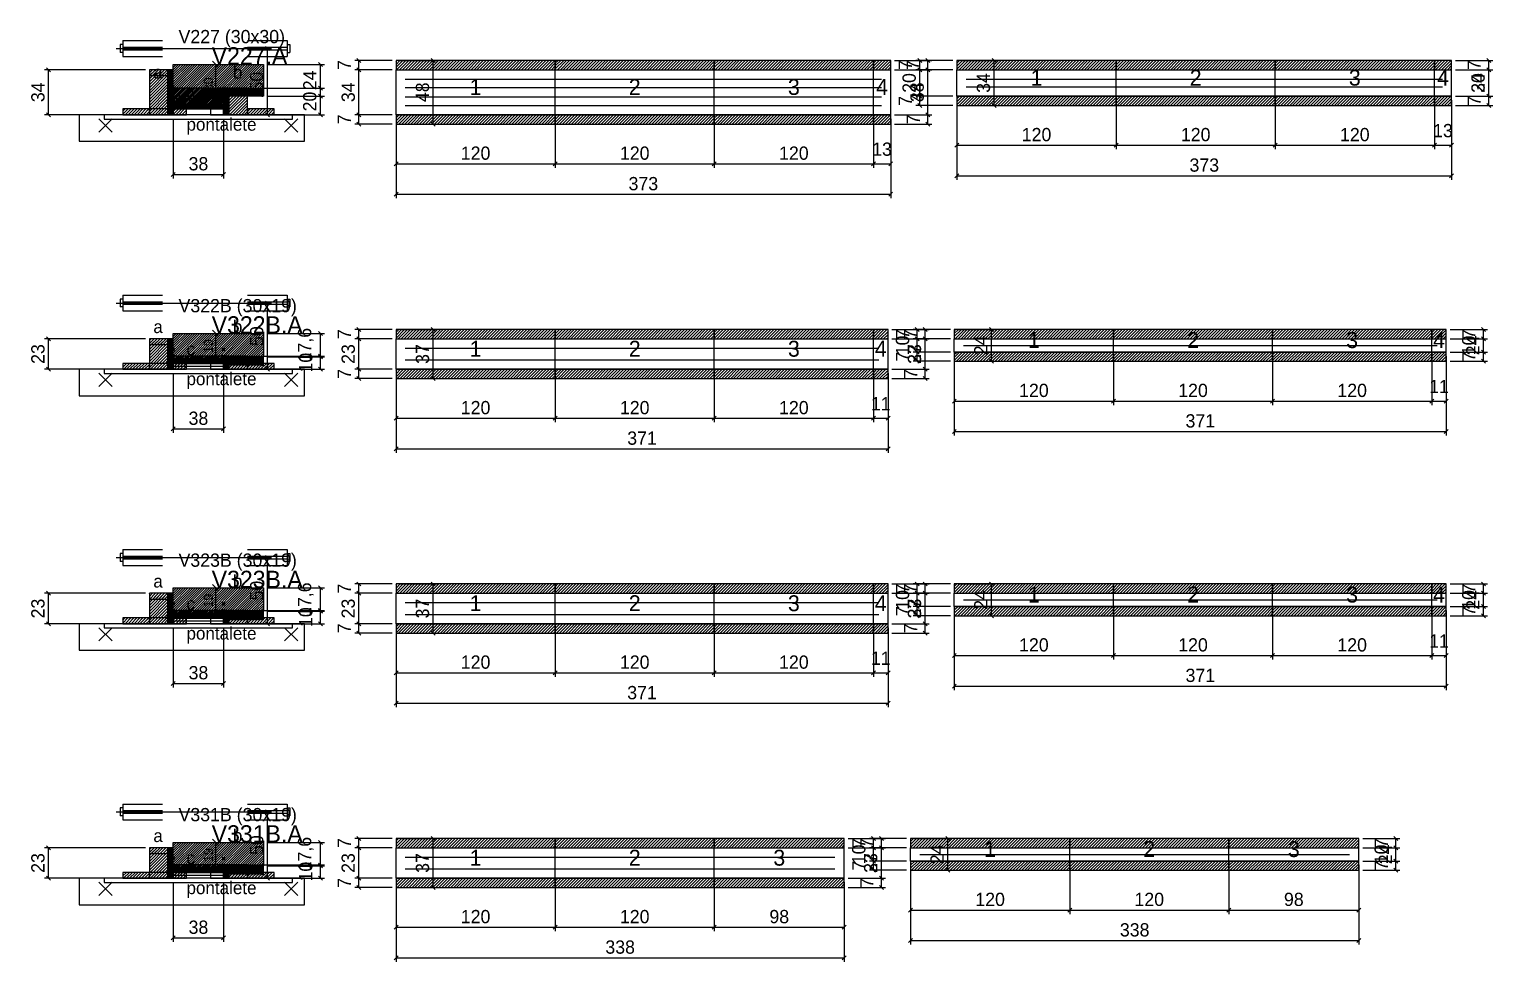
# Model space of a CAD drawing. Extents: x -13000 to 3070, y -38812 to 10330.
# Drawn here: x -69 to 1035, y -14256 to -13552 of the extents above; entities that cross this region are included whole.
import ezdxf
from ezdxf.enums import TextEntityAlignment as Align

# ---------------------------------------------------------------- set-up
doc = ezdxf.new("R2010")
doc.units = 0
for name, color, linetype in [('5', 5, 'Continuous'), ('barrote', 126, 'Continuous'), ('CONCRETO', 251, 'Continuous'), ('COTA', 241, 'Continuous'), ('Cota Seção (2x)', 241, 'Continuous'), ('detalhes', 7, 'Continuous'), ('ESTRUTURACAO', 7, 'Continuous'), ('Hachura', 251, 'Continuous'), ('Madeira', 126, 'Continuous'), ('Painéis', 200, 'Continuous'), ('presilha', 224, 'Continuous'), ('SARR_2.2x7', 40, 'Continuous'), ('SCO-___-LAJ', 224, 'Continuous'), ('TENSOR', 224, 'Continuous'), ('Texto Seção', 7, 'Continuous')]:
    doc.layers.add(name, color=color, linetype=linetype)
doc.dimstyles.new('PAINEL', dxfattribs={"dimtxt": 10, "dimasz": 3, "dimexe": 3, "dimexo": 3, "dimgap": 3, "dimtad": 1, "dimblk": 'OBLIQUE', "dimblk1": 'OBLIQUE', "dimcen": 2.5, "dimclrd": 4, "dimclre": 4, "dimclrt": 240, "dimazin": 3, "dimtfac": 1, "dimtmove": 0, "dimatfit": 3})
doc.dimstyles.new('SECAO2X', dxfattribs={"dimtxt": 7, "dimasz": 5, "dimexe": 3, "dimexo": 3, "dimgap": 2, "dimtad": 3, "dimblk": 'OBLIQUE', "dimblk1": 'OBLIQUE', "dimcen": 2.5, "dimclrd": 4, "dimclre": 4, "dimclrt": 1, "dimazin": 3, "dimtfac": 1, "dimtmove": 0, "dimatfit": 3})

# ---------------------------------------------------------------- blocks, each defined once
blk = doc.blocks.new('PAR_ESQ')
for p, q in [((-1, -1), (1, 1)), ((-1, 1), (1, -1))]:
    blk.add_line(p, q)
blk = doc.blocks.new('PAR_FUNDO_ESQ')
for p, q in [((-1, -1), (1, 1)), ((-1, 1), (1, -1))]:
    blk.add_line(p, q)
blk = doc.blocks.new('PAR_FUNDO_DIR')
for p, q in [((-1, -1), (1, 1)), ((-1, 1), (1, -1))]:
    blk.add_line(p, q)
blk = doc.blocks.new('par_int_esq')
for p, q in [((-1, -1), (1, 1)), ((-1, 1), (1, -1))]:
    blk.add_line(p, q)
blk = doc.blocks.new('par_int_dir')
for p, q in [((-1, -1), (1, 1)), ((-1, 1), (1, -1))]:
    blk.add_line(p, q)
blk = doc.blocks.new('_OBLIQUE')
at = {"color": 0, "linetype": 'BYBLOCK'}
blk.add_line((-0.5, -0.5), (0.5, 0.5), dxfattribs=at)

msp = doc.modelspace()

# ---------------------------------------------------------------- hatches: boundary and pattern name
at = {"layer": 'COTA'}
h = msp.add_hatch(dxfattribs=at)
h.set_pattern_fill('ANSI31', scale=0.4)
h.paths.add_polyline_path([(40, -13609), (40, -13579), (108, -13579), (108, -13603), (78, -13603), (78, -13609)])
h = msp.add_hatch(dxfattribs=at)
h.set_pattern_fill('ANSI31', scale=0.5)
h.paths.add_polyline_path([(208, -13583), (328, -13583), (328, -13576), (208, -13576)])
h = msp.add_hatch(dxfattribs=at)
h.set_pattern_fill('ANSI31', scale=0.5)
h.paths.add_polyline_path([(328, -13583), (448, -13583), (448, -13576), (328, -13576)])
h = msp.add_hatch(dxfattribs=at)
h.set_pattern_fill('ANSI31', scale=0.5)
h.paths.add_polyline_path([(448, -13583), (568, -13583), (568, -13576), (448, -13576)])
h = msp.add_hatch(dxfattribs=at)
h.set_pattern_fill('ANSI31', scale=0.5)
h.paths.add_polyline_path([(568, -13583), (581, -13583), (581, -13576), (568, -13576)])
h = msp.add_hatch(dxfattribs=at)
h.set_pattern_fill('ANSI31', scale=0.5)
h.paths.add_polyline_path([(631, -13583), (751, -13583), (751, -13576), (631, -13576)])
h = msp.add_hatch(dxfattribs=at)
h.set_pattern_fill('ANSI31', scale=0.5)
h.paths.add_polyline_path([(751, -13583), (871, -13583), (871, -13576), (751, -13576)])
h = msp.add_hatch(dxfattribs=at)
h.set_pattern_fill('ANSI31', scale=0.5)
h.paths.add_polyline_path([(871, -13583), (991, -13583), (991, -13576), (871, -13576)])
h = msp.add_hatch(dxfattribs=at)
h.set_pattern_fill('ANSI31', scale=0.5)
h.paths.add_polyline_path([(991, -13583), (1004, -13583), (1004, -13576), (991, -13576)])
h = msp.add_hatch(dxfattribs=at)
h.set_pattern_fill('ANSI31', scale=0.5)
h.paths.add_polyline_path([(631, -13610), (751, -13610), (751, -13603), (631, -13603)])
h = msp.add_hatch(dxfattribs=at)
h.set_pattern_fill('ANSI31', scale=0.5)
h.paths.add_polyline_path([(751, -13610), (871, -13610), (871, -13603), (751, -13603)])
h = msp.add_hatch(dxfattribs=at)
h.set_pattern_fill('ANSI31', scale=0.5)
h.paths.add_polyline_path([(871, -13610), (991, -13610), (991, -13603), (871, -13603)])
h = msp.add_hatch(dxfattribs=at)
h.set_pattern_fill('ANSI31', scale=0.5)
h.paths.add_polyline_path([(991, -13610), (1004, -13610), (1004, -13603), (991, -13603)])
h = msp.add_hatch(dxfattribs=at)
h.set_pattern_fill('ANSI31', scale=0.5)
h.paths.add_polyline_path([(208, -13624), (328, -13624), (328, -13617), (208, -13617)])
h = msp.add_hatch(dxfattribs=at)
h.set_pattern_fill('ANSI31', scale=0.5)
h.paths.add_polyline_path([(328, -13624), (448, -13624), (448, -13617), (328, -13617)])
h = msp.add_hatch(dxfattribs=at)
h.set_pattern_fill('ANSI31', scale=0.5)
h.paths.add_polyline_path([(448, -13624), (568, -13624), (568, -13617), (448, -13617)])
h = msp.add_hatch(dxfattribs=at)
h.set_pattern_fill('ANSI31', scale=0.5)
h.paths.add_polyline_path([(568, -13624), (581, -13624), (581, -13617), (568, -13617)])
h = msp.add_hatch(dxfattribs=at)
h.set_pattern_fill('ANSI31', scale=0.4)
h.paths.add_polyline_path([(40, -13801), (40, -13782), (108, -13782), (108, -13799.6), (78, -13799.6), (78, -13801)])
h = msp.add_hatch(dxfattribs=at)
h.set_pattern_fill('ANSI31', scale=0.5)
h.paths.add_polyline_path([(208, -13786), (328, -13786), (328, -13779), (208, -13779)])
h = msp.add_hatch(dxfattribs=at)
h.set_pattern_fill('ANSI31', scale=0.5)
h.paths.add_polyline_path([(328, -13786), (448, -13786), (448, -13779), (328, -13779)])
h = msp.add_hatch(dxfattribs=at)
h.set_pattern_fill('ANSI31', scale=0.5)
h.paths.add_polyline_path([(448, -13786), (568, -13786), (568, -13779), (448, -13779)])
h = msp.add_hatch(dxfattribs=at)
h.set_pattern_fill('ANSI31', scale=0.5)
h.paths.add_polyline_path([(568, -13786), (579, -13786), (579, -13779), (568, -13779)])
h = msp.add_hatch(dxfattribs=at)
h.set_pattern_fill('ANSI31', scale=0.5)
h.paths.add_polyline_path([(629, -13786), (749, -13786), (749, -13779), (629, -13779)])
h = msp.add_hatch(dxfattribs=at)
h.set_pattern_fill('ANSI31', scale=0.5)
h.paths.add_polyline_path([(749, -13786), (869, -13786), (869, -13779), (749, -13779)])
h = msp.add_hatch(dxfattribs=at)
h.set_pattern_fill('ANSI31', scale=0.5)
h.paths.add_polyline_path([(869, -13786), (989, -13786), (989, -13779), (869, -13779)])
h = msp.add_hatch(dxfattribs=at)
h.set_pattern_fill('ANSI31', scale=0.5)
h.paths.add_polyline_path([(989, -13786), (1000, -13786), (1000, -13779), (989, -13779)])
h = msp.add_hatch(dxfattribs=at)
h.set_pattern_fill('ANSI31', scale=0.5)
h.paths.add_polyline_path([(629, -13803), (749, -13803), (749, -13796), (629, -13796)])
h = msp.add_hatch(dxfattribs=at)
h.set_pattern_fill('ANSI31', scale=0.5)
h.paths.add_polyline_path([(749, -13803), (869, -13803), (869, -13796), (749, -13796)])
h = msp.add_hatch(dxfattribs=at)
h.set_pattern_fill('ANSI31', scale=0.5)
h.paths.add_polyline_path([(869, -13803), (989, -13803), (989, -13796), (869, -13796)])
h = msp.add_hatch(dxfattribs=at)
h.set_pattern_fill('ANSI31', scale=0.5)
h.paths.add_polyline_path([(989, -13803), (1000, -13803), (1000, -13796), (989, -13796)])
h = msp.add_hatch(dxfattribs=at)
h.set_pattern_fill('ANSI31', scale=0.5)
h.paths.add_polyline_path([(208, -13816), (328, -13816), (328, -13809), (208, -13809)])
h = msp.add_hatch(dxfattribs=at)
h.set_pattern_fill('ANSI31', scale=0.5)
h.paths.add_polyline_path([(328, -13816), (448, -13816), (448, -13809), (328, -13809)])
h = msp.add_hatch(dxfattribs=at)
h.set_pattern_fill('ANSI31', scale=0.5)
h.paths.add_polyline_path([(448, -13816), (568, -13816), (568, -13809), (448, -13809)])
h = msp.add_hatch(dxfattribs=at)
h.set_pattern_fill('ANSI31', scale=0.5)
h.paths.add_polyline_path([(568, -13816), (579, -13816), (579, -13809), (568, -13809)])
h = msp.add_hatch(dxfattribs=at)
h.set_pattern_fill('ANSI31', scale=0.5)
h.paths.add_polyline_path([(208, -13978), (328, -13978), (328, -13971), (208, -13971)])
h = msp.add_hatch(dxfattribs=at)
h.set_pattern_fill('ANSI31', scale=0.5)
h.paths.add_polyline_path([(328, -13978), (448, -13978), (448, -13971), (328, -13971)])
h = msp.add_hatch(dxfattribs=at)
h.set_pattern_fill('ANSI31', scale=0.5)
h.paths.add_polyline_path([(448, -13978), (568, -13978), (568, -13971), (448, -13971)])
h = msp.add_hatch(dxfattribs=at)
h.set_pattern_fill('ANSI31', scale=0.5)
h.paths.add_polyline_path([(568, -13978), (579, -13978), (579, -13971), (568, -13971)])
h = msp.add_hatch(dxfattribs=at)
h.set_pattern_fill('ANSI31', scale=0.5)
h.paths.add_polyline_path([(629, -13978), (749, -13978), (749, -13971), (629, -13971)])
h = msp.add_hatch(dxfattribs=at)
h.set_pattern_fill('ANSI31', scale=0.5)
h.paths.add_polyline_path([(749, -13978), (869, -13978), (869, -13971), (749, -13971)])
h = msp.add_hatch(dxfattribs=at)
h.set_pattern_fill('ANSI31', scale=0.5)
h.paths.add_polyline_path([(869, -13978), (989, -13978), (989, -13971), (869, -13971)])
h = msp.add_hatch(dxfattribs=at)
h.set_pattern_fill('ANSI31', scale=0.5)
h.paths.add_polyline_path([(989, -13978), (1000, -13978), (1000, -13971), (989, -13971)])
h = msp.add_hatch(dxfattribs=at)
h.set_pattern_fill('ANSI31', scale=0.4)
h.paths.add_polyline_path([(40, -13993), (40, -13974), (108, -13974), (108, -13991.6), (78, -13991.6), (78, -13993)])
h = msp.add_hatch(dxfattribs=at)
h.set_pattern_fill('ANSI31', scale=0.5)
h.paths.add_polyline_path([(629, -13995), (749, -13995), (749, -13988), (629, -13988)])
h = msp.add_hatch(dxfattribs=at)
h.set_pattern_fill('ANSI31', scale=0.5)
h.paths.add_polyline_path([(749, -13995), (869, -13995), (869, -13988), (749, -13988)])
h = msp.add_hatch(dxfattribs=at)
h.set_pattern_fill('ANSI31', scale=0.5)
h.paths.add_polyline_path([(869, -13995), (989, -13995), (989, -13988), (869, -13988)])
h = msp.add_hatch(dxfattribs=at)
h.set_pattern_fill('ANSI31', scale=0.5)
h.paths.add_polyline_path([(989, -13995), (1000, -13995), (1000, -13988), (989, -13988)])
h = msp.add_hatch(dxfattribs=at)
h.set_pattern_fill('ANSI31', scale=0.5)
h.paths.add_polyline_path([(208, -14008), (328, -14008), (328, -14001), (208, -14001)])
h = msp.add_hatch(dxfattribs=at)
h.set_pattern_fill('ANSI31', scale=0.5)
h.paths.add_polyline_path([(328, -14008), (448, -14008), (448, -14001), (328, -14001)])
h = msp.add_hatch(dxfattribs=at)
h.set_pattern_fill('ANSI31', scale=0.5)
h.paths.add_polyline_path([(448, -14008), (568, -14008), (568, -14001), (448, -14001)])
h = msp.add_hatch(dxfattribs=at)
h.set_pattern_fill('ANSI31', scale=0.5)
h.paths.add_polyline_path([(568, -14008), (579, -14008), (579, -14001), (568, -14001)])
h = msp.add_hatch(dxfattribs=at)
h.set_pattern_fill('ANSI31', scale=0.4)
h.paths.add_polyline_path([(40, -14185), (40, -14166), (108, -14166), (108, -14183.6), (78, -14183.6), (78, -14185)])
h = msp.add_hatch(dxfattribs=at)
h.set_pattern_fill('ANSI31', scale=0.5)
h.paths.add_polyline_path([(208, -14170), (328, -14170), (328, -14163), (208, -14163)])
h = msp.add_hatch(dxfattribs=at)
h.set_pattern_fill('ANSI31', scale=0.5)
h.paths.add_polyline_path([(328, -14170), (448, -14170), (448, -14163), (328, -14163)])
h = msp.add_hatch(dxfattribs=at)
h.set_pattern_fill('ANSI31', scale=0.5)
h.paths.add_polyline_path([(448, -14170), (546, -14170), (546, -14163), (448, -14163)])
h = msp.add_hatch(dxfattribs=at)
h.set_pattern_fill('ANSI31', scale=0.5)
h.paths.add_polyline_path([(596, -14170), (716, -14170), (716, -14163), (596, -14163)])
h = msp.add_hatch(dxfattribs=at)
h.set_pattern_fill('ANSI31', scale=0.5)
h.paths.add_polyline_path([(716, -14170), (836, -14170), (836, -14163), (716, -14163)])
h = msp.add_hatch(dxfattribs=at)
h.set_pattern_fill('ANSI31', scale=0.5)
h.paths.add_polyline_path([(836, -14170), (934, -14170), (934, -14163), (836, -14163)])
h = msp.add_hatch(dxfattribs=at)
h.set_pattern_fill('ANSI31', scale=0.5)
h.paths.add_polyline_path([(596, -14187), (716, -14187), (716, -14180), (596, -14180)])
h = msp.add_hatch(dxfattribs=at)
h.set_pattern_fill('ANSI31', scale=0.5)
h.paths.add_polyline_path([(716, -14187), (836, -14187), (836, -14180), (716, -14180)])
h = msp.add_hatch(dxfattribs=at)
h.set_pattern_fill('ANSI31', scale=0.5)
h.paths.add_polyline_path([(836, -14187), (934, -14187), (934, -14180), (836, -14180)])
h = msp.add_hatch(dxfattribs=at)
h.set_pattern_fill('ANSI31', scale=0.5)
h.paths.add_polyline_path([(208, -14200), (328, -14200), (328, -14193), (208, -14193)])
h = msp.add_hatch(dxfattribs=at)
h.set_pattern_fill('ANSI31', scale=0.5)
h.paths.add_polyline_path([(328, -14200), (448, -14200), (448, -14193), (328, -14193)])
h = msp.add_hatch(dxfattribs=at)
h.set_pattern_fill('ANSI31', scale=0.5)
h.paths.add_polyline_path([(448, -14200), (546, -14200), (546, -14193), (448, -14193)])
at = {"layer": 'Hachura'}
h = msp.add_hatch(dxfattribs=at)
h.set_pattern_fill('ANSI31', scale=0.5)
h.paths.add_polyline_path([(22, -13617), (36, -13617), (36, -13583), (22, -13583)])
h = msp.add_hatch(dxfattribs=at)
h.set_pattern_fill('ANSI31', scale=0.5)
h.paths.add_polyline_path([(22, -13587.4), (36, -13587.4), (36, -13583), (22, -13583)])
h = msp.add_hatch(dxfattribs=at)
h.set_pattern_fill('SOLID')
h.paths.add_polyline_path([(36, -13617), (40, -13617), (40, -13583), (36, -13583)])
h = msp.add_hatch(dxfattribs=at)
h.set_pattern_fill('SOLID')
h.paths.add_polyline_path([(78, -13617), (82, -13617), (82, -13597), (78, -13597)])
h = msp.add_hatch(dxfattribs=at)
h.set_pattern_fill('SOLID')
h.paths.add_polyline_path([(78, -13597), (108, -13597), (108, -13603), (78, -13603)])
h = msp.add_hatch(dxfattribs=at)
h.set_pattern_fill('ANSI31', scale=0.5)
h.paths.add_polyline_path([(82, -13617), (96, -13617), (96, -13597), (82, -13597)])
h = msp.add_hatch(dxfattribs=at)
h.set_pattern_fill('ANSI31', scale=0.5)
h.paths.add_polyline_path([(82, -13601.4), (96, -13601.4), (96, -13597), (82, -13597)])
h = msp.add_hatch(dxfattribs=at)
h.set_pattern_fill('ANSI31', scale=0.5)
h.paths.add_polyline_path([(2, -13617), (22, -13617), (22, -13612.6), (2, -13612.6)])
h = msp.add_hatch(dxfattribs=at)
h.set_pattern_fill('SOLID')
h.paths.add_polyline_path([(40, -13612.6), (78, -13612.6), (78, -13609), (40, -13609)])
h = msp.add_hatch(dxfattribs=at)
h.set_pattern_fill('ANSI31', scale=0.5)
h.paths.add_polyline_path([(40, -13617), (50, -13617), (50, -13612.6), (40, -13612.6)])
h = msp.add_hatch(dxfattribs=at)
h.set_pattern_fill('ANSI31', scale=0.5)
h.paths.add_polyline_path([(96, -13617), (116, -13617), (116, -13612.6), (96, -13612.6)])
h = msp.add_hatch(dxfattribs=at)
h.set_pattern_fill('ANSI31', scale=0.5)
h.paths.add_polyline_path([(22, -13809), (36, -13809), (36, -13786), (22, -13786)])
h = msp.add_hatch(dxfattribs=at)
h.set_pattern_fill('ANSI31', scale=0.5)
h.paths.add_polyline_path([(22, -13790.4), (36, -13790.4), (36, -13786), (22, -13786)])
h = msp.add_hatch(dxfattribs=at)
h.set_pattern_fill('SOLID')
h.paths.add_polyline_path([(36, -13809), (40, -13809), (40, -13786), (36, -13786)])
h = msp.add_hatch(dxfattribs=at)
h.set_pattern_fill('ANSI31', scale=0.5)
h.paths.add_polyline_path([(2, -13809), (22, -13809), (22, -13804.6), (2, -13804.6)])
h = msp.add_hatch(dxfattribs=at)
h.set_pattern_fill('SOLID')
h.paths.add_polyline_path([(40, -13804.6), (78, -13804.6), (78, -13801), (40, -13801)])
h = msp.add_hatch(dxfattribs=at)
h.set_pattern_fill('ANSI31', scale=0.5)
h.paths.add_polyline_path([(40, -13809), (50, -13809), (50, -13804.6), (40, -13804.6)])
h = msp.add_hatch(dxfattribs=at)
h.set_pattern_fill('SOLID')
h.paths.add_polyline_path([(78, -13809), (82, -13809), (82, -13799), (78, -13799)])
h = msp.add_hatch(dxfattribs=at)
h.set_pattern_fill('SOLID')
h.paths.add_polyline_path([(78, -13799), (108, -13799), (108, -13806), (78, -13806)])
h = msp.add_hatch(dxfattribs=at)
h.set_pattern_fill('ANSI31', scale=0.5)
h.paths.add_polyline_path([(82, -13809), (96, -13809), (96, -13799), (82, -13799)])
h = msp.add_hatch(dxfattribs=at)
h.set_pattern_fill('ANSI31', scale=0.5)
h.paths.add_polyline_path([(82, -13803.4), (96, -13803.4), (96, -13799), (82, -13799)])
h = msp.add_hatch(dxfattribs=at)
h.set_pattern_fill('ANSI31', scale=0.5)
h.paths.add_polyline_path([(96, -13809), (116, -13809), (116, -13804.6), (96, -13804.6)])
h = msp.add_hatch(dxfattribs=at)
h.set_pattern_fill('ANSI31', scale=0.5)
h.paths.add_polyline_path([(22, -14001), (36, -14001), (36, -13978), (22, -13978)])
h = msp.add_hatch(dxfattribs=at)
h.set_pattern_fill('ANSI31', scale=0.5)
h.paths.add_polyline_path([(22, -13982.4), (36, -13982.4), (36, -13978), (22, -13978)])
h = msp.add_hatch(dxfattribs=at)
h.set_pattern_fill('SOLID')
h.paths.add_polyline_path([(36, -14001), (40, -14001), (40, -13978), (36, -13978)])
h = msp.add_hatch(dxfattribs=at)
h.set_pattern_fill('SOLID')
h.paths.add_polyline_path([(40, -13996.6), (78, -13996.6), (78, -13993), (40, -13993)])
h = msp.add_hatch(dxfattribs=at)
h.set_pattern_fill('SOLID')
h.paths.add_polyline_path([(78, -14001), (82, -14001), (82, -13991), (78, -13991)])
h = msp.add_hatch(dxfattribs=at)
h.set_pattern_fill('SOLID')
h.paths.add_polyline_path([(78, -13991), (108, -13991), (108, -13998), (78, -13998)])
h = msp.add_hatch(dxfattribs=at)
h.set_pattern_fill('ANSI31', scale=0.5)
h.paths.add_polyline_path([(82, -14001), (96, -14001), (96, -13991), (82, -13991)])
h = msp.add_hatch(dxfattribs=at)
h.set_pattern_fill('ANSI31', scale=0.5)
h.paths.add_polyline_path([(82, -13995.4), (96, -13995.4), (96, -13991), (82, -13991)])
h = msp.add_hatch(dxfattribs=at)
h.set_pattern_fill('ANSI31', scale=0.5)
h.paths.add_polyline_path([(2, -14001), (22, -14001), (22, -13996.6), (2, -13996.6)])
h = msp.add_hatch(dxfattribs=at)
h.set_pattern_fill('ANSI31', scale=0.5)
h.paths.add_polyline_path([(40, -14001), (50, -14001), (50, -13996.6), (40, -13996.6)])
h = msp.add_hatch(dxfattribs=at)
h.set_pattern_fill('ANSI31', scale=0.5)
h.paths.add_polyline_path([(96, -14001), (116, -14001), (116, -13996.6), (96, -13996.6)])
h = msp.add_hatch(dxfattribs=at)
h.set_pattern_fill('ANSI31', scale=0.5)
h.paths.add_polyline_path([(22, -14193), (36, -14193), (36, -14170), (22, -14170)])
h = msp.add_hatch(dxfattribs=at)
h.set_pattern_fill('ANSI31', scale=0.5)
h.paths.add_polyline_path([(22, -14174.4), (36, -14174.4), (36, -14170), (22, -14170)])
h = msp.add_hatch(dxfattribs=at)
h.set_pattern_fill('SOLID')
h.paths.add_polyline_path([(36, -14193), (40, -14193), (40, -14170), (36, -14170)])
h = msp.add_hatch(dxfattribs=at)
h.set_pattern_fill('ANSI31', scale=0.5)
h.paths.add_polyline_path([(2, -14193), (22, -14193), (22, -14188.6), (2, -14188.6)])
h = msp.add_hatch(dxfattribs=at)
h.set_pattern_fill('SOLID')
h.paths.add_polyline_path([(40, -14188.6), (78, -14188.6), (78, -14185), (40, -14185)])
h = msp.add_hatch(dxfattribs=at)
h.set_pattern_fill('ANSI31', scale=0.5)
h.paths.add_polyline_path([(40, -14193), (50, -14193), (50, -14188.6), (40, -14188.6)])
h = msp.add_hatch(dxfattribs=at)
h.set_pattern_fill('SOLID')
h.paths.add_polyline_path([(78, -14193), (82, -14193), (82, -14183), (78, -14183)])
h = msp.add_hatch(dxfattribs=at)
h.set_pattern_fill('SOLID')
h.paths.add_polyline_path([(78, -14183), (108, -14183), (108, -14190), (78, -14190)])
h = msp.add_hatch(dxfattribs=at)
h.set_pattern_fill('ANSI31', scale=0.5)
h.paths.add_polyline_path([(82, -14193), (96, -14193), (96, -14183), (82, -14183)])
h = msp.add_hatch(dxfattribs=at)
h.set_pattern_fill('ANSI31', scale=0.5)
h.paths.add_polyline_path([(82, -14187.4), (96, -14187.4), (96, -14183), (82, -14183)])
h = msp.add_hatch(dxfattribs=at)
h.set_pattern_fill('ANSI31', scale=0.5)
h.paths.add_polyline_path([(96, -14193), (116, -14193), (116, -14188.6), (96, -14188.6)])
at = {"layer": 'HACHURACONCRETO'}
h = msp.add_hatch(dxfattribs=at)
h.set_pattern_fill('ANSI31', scale=0.3)
h.paths.add_polyline_path([(40, -13612.6), (78, -13612.6), (78, -13597), (40, -13597)])
h = msp.add_hatch(dxfattribs=at)
h.set_pattern_fill('ANSI31', scale=0.3)
h.paths.add_polyline_path([(40, -13804.6), (78, -13804.6), (78, -13799), (40, -13799)])
h = msp.add_hatch(dxfattribs=at)
h.set_pattern_fill('ANSI31', scale=0.3)
h.paths.add_polyline_path([(40, -13996.6), (78, -13996.6), (78, -13991), (40, -13991)])
h = msp.add_hatch(dxfattribs=at)
h.set_pattern_fill('ANSI31', scale=0.3)
h.paths.add_polyline_path([(40, -14188.6), (78, -14188.6), (78, -14183), (40, -14183)])

# ---------------------------------------------------------------- linework, layer by layer
for p, q in [((2, -13561), (32, -13561)), ((2, -13561), (2, -13573)), ((96, -13561), (126, -13561)), ((126, -13561), (126, -13573)), ((0, -13564), (0, -13570)), ((2, -13564), (0, -13564)), ((2, -13570), (0, -13570)), ((2, -13566), (32, -13566)), ((2, -13568), (32, -13568)), ((2, -13573), (32, -13573)), ((96, -13566), (126, -13566)), ((96, -13568), (126, -13568)), ((96, -13573), (126, -13573)), ((126, -13564), (128, -13564)), ((126, -13570), (128, -13570)), ((128, -13564), (128, -13570)), ((0, -13756), (0, -13762)), ((2, -13756), (0, -13756)), ((2, -13753), (32, -13753)), ((2, -13753), (2, -13765)), ((2, -13758), (32, -13758)), ((2, -13760), (32, -13760)), ((96, -13753), (126, -13753)), ((96, -13758), (126, -13758)), ((96, -13760), (126, -13760)), ((126, -13753), (126, -13765)), ((126, -13756), (128, -13756)), ((128, -13756), (128, -13762)), ((2, -13762), (0, -13762)), ((2, -13765), (32, -13765)), ((96, -13765), (126, -13765)), ((126, -13762), (128, -13762)), ((0, -13948), (0, -13954)), ((2, -13948), (0, -13948)), ((2, -13945), (32, -13945)), ((2, -13945), (2, -13957)), ((96, -13945), (126, -13945)), ((126, -13945), (126, -13957)), ((126, -13948), (128, -13948)), ((128, -13948), (128, -13954)), ((2, -13954), (0, -13954)), ((2, -13950), (32, -13950)), ((2, -13952), (32, -13952)), ((2, -13957), (32, -13957)), ((96, -13950), (126, -13950)), ((96, -13952), (126, -13952)), ((96, -13957), (126, -13957)), ((126, -13954), (128, -13954)), ((0, -14140), (0, -14146)), ((2, -14140), (0, -14140)), ((2, -14146), (0, -14146)), ((2, -14137), (32, -14137)), ((2, -14137), (2, -14149)), ((2, -14142), (32, -14142)), ((2, -14144), (32, -14144)), ((96, -14137), (126, -14137)), ((96, -14142), (126, -14142)), ((96, -14144), (126, -14144)), ((126, -14137), (126, -14149)), ((126, -14140), (128, -14140)), ((126, -14146), (128, -14146)), ((128, -14140), (128, -14146)), ((2, -14149), (32, -14149)), ((96, -14149), (126, -14149))]:
    msp.add_line(p, q)
at = {"layer": 'BARRA_ANCORAGEM'}
for p, q in [((40, -13602.6), (78, -13602.6)), ((40, -13604.6), (40, -13602.6)), ((40, -13604.6), (78, -13604.6)), ((78, -13604.6), (78, -13602.6)), ((40, -13609.4), (78, -13609.4)), ((40, -13611.4), (40, -13609.4)), ((40, -13611.4), (78, -13611.4)), ((78, -13611.4), (78, -13609.4)), ((40, -13801.3), (78, -13801.3)), ((40, -13803.3), (40, -13801.3)), ((40, -13803.3), (78, -13803.3)), ((40, -13804.7), (78, -13804.7)), ((40, -13806.7), (40, -13804.7)), ((78, -13803.3), (78, -13801.3)), ((78, -13806.7), (78, -13804.7)), ((40, -13806.7), (78, -13806.7)), ((40, -13993.3), (78, -13993.3)), ((40, -13995.3), (40, -13993.3)), ((40, -13995.3), (78, -13995.3)), ((40, -13996.7), (78, -13996.7)), ((40, -13998.7), (40, -13996.7)), ((40, -13998.7), (78, -13998.7)), ((78, -13995.3), (78, -13993.3)), ((78, -13998.7), (78, -13996.7)), ((40, -14185.3), (78, -14185.3)), ((40, -14187.3), (40, -14185.3)), ((40, -14187.3), (78, -14187.3)), ((40, -14188.7), (78, -14188.7)), ((40, -14190.7), (40, -14188.7)), ((40, -14190.7), (78, -14190.7)), ((78, -14187.3), (78, -14185.3)), ((78, -14190.7), (78, -14188.7))]:
    msp.add_line(p, q, dxfattribs=at)
at = {"layer": 'barrote'}
for points in [[(-31, -13637), (139, -13637), (139, -13617), (-31, -13617)], [(-31, -13829), (139, -13829), (139, -13809), (-31, -13809)], [(-31, -14021), (139, -14021), (139, -14001), (-31, -14001)], [(-31, -14213), (139, -14213), (139, -14193), (-31, -14193)]]:
    msp.add_lwpolyline(points, close=True, dxfattribs=at)
at = {"layer": 'CONCRETO'}
for points in [[(40, -13609), (40, -13579), (108, -13579), (108, -13603), (78, -13603), (78, -13609)], [(40, -13801), (40, -13782), (108, -13782), (108, -13799.6), (78, -13799.6), (78, -13801)], [(40, -13993), (40, -13974), (108, -13974), (108, -13991.6), (78, -13991.6), (78, -13993)], [(40, -14185), (40, -14166), (108, -14166), (108, -14183.6), (78, -14183.6), (78, -14185)]]:
    msp.add_lwpolyline(points, close=True, dxfattribs=at)
at = {"layer": 'HACHURACONCRETO'}
for points in [[(40, -13612.6), (78, -13612.6), (78, -13597), (40, -13597)], [(40, -13804.6), (78, -13804.6), (78, -13799), (40, -13799)], [(40, -13996.6), (78, -13996.6), (78, -13991), (40, -13991)], [(40, -14188.6), (78, -14188.6), (78, -14183), (40, -14183)]]:
    msp.add_lwpolyline(points, close=True, dxfattribs=at)
at = {"layer": 'Madeira'}
for points in [[(22, -13617), (36, -13617), (36, -13583), (22, -13583)], [(22, -13587.4), (36, -13587.4), (36, -13583), (22, -13583)], [(82, -13617), (96, -13617), (96, -13597), (82, -13597)], [(82, -13601.4), (96, -13601.4), (96, -13597), (82, -13597)], [(2, -13617), (22, -13617), (22, -13612.6), (2, -13612.6)], [(22, -13617), (36, -13617), (36, -13612.6), (22, -13612.6)], [(40, -13617), (50, -13617), (50, -13612.6), (40, -13612.6)], [(68, -13617), (78, -13617), (78, -13612.6), (68, -13612.6)], [(96, -13617), (116, -13617), (116, -13612.6), (96, -13612.6)], [(22, -13809), (36, -13809), (36, -13786), (22, -13786)], [(22, -13790.4), (36, -13790.4), (36, -13786), (22, -13786)], [(2, -13809), (22, -13809), (22, -13804.6), (2, -13804.6)], [(22, -13809), (36, -13809), (36, -13804.6), (22, -13804.6)], [(40, -13809), (50, -13809), (50, -13804.6), (40, -13804.6)], [(68, -13809), (78, -13809), (78, -13804.6), (68, -13804.6)], [(82, -13809), (96, -13809), (96, -13799), (82, -13799)], [(82, -13803.4), (96, -13803.4), (96, -13799), (82, -13799)], [(96, -13809), (116, -13809), (116, -13804.6), (96, -13804.6)], [(22, -14001), (36, -14001), (36, -13978), (22, -13978)], [(22, -13982.4), (36, -13982.4), (36, -13978), (22, -13978)], [(82, -14001), (96, -14001), (96, -13991), (82, -13991)], [(82, -13995.4), (96, -13995.4), (96, -13991), (82, -13991)], [(2, -14001), (22, -14001), (22, -13996.6), (2, -13996.6)], [(22, -14001), (36, -14001), (36, -13996.6), (22, -13996.6)], [(40, -14001), (50, -14001), (50, -13996.6), (40, -13996.6)], [(68, -14001), (78, -14001), (78, -13996.6), (68, -13996.6)], [(96, -14001), (116, -14001), (116, -13996.6), (96, -13996.6)], [(22, -14193), (36, -14193), (36, -14170), (22, -14170)], [(22, -14174.4), (36, -14174.4), (36, -14170), (22, -14170)], [(2, -14193), (22, -14193), (22, -14188.6), (2, -14188.6)], [(22, -14193), (36, -14193), (36, -14188.6), (22, -14188.6)], [(40, -14193), (50, -14193), (50, -14188.6), (40, -14188.6)], [(68, -14193), (78, -14193), (78, -14188.6), (68, -14188.6)], [(82, -14193), (96, -14193), (96, -14183), (82, -14183)], [(82, -14187.4), (96, -14187.4), (96, -14183), (82, -14183)], [(96, -14193), (116, -14193), (116, -14188.6), (96, -14188.6)]]:
    msp.add_lwpolyline(points, close=True, dxfattribs=at)
at = {"layer": 'Painéis'}
for p, q in [((208, -13583), (328, -13583)), ((208, -13617), (208, -13583)), ((328, -13617), (328, -13583)), ((328, -13617), (328, -13583)), ((328, -13583), (448, -13583)), ((328, -13617), (328, -13583)), ((448, -13617), (448, -13583)), ((448, -13617), (448, -13583)), ((448, -13583), (568, -13583)), ((448, -13617), (448, -13583)), ((568, -13617), (568, -13583)), ((568, -13617), (568, -13583)), ((568, -13583), (581, -13583)), ((568, -13617), (568, -13583)), ((581, -13617), (581, -13583)), ((631, -13583), (751, -13583)), ((631, -13603), (631, -13583)), ((751, -13603), (751, -13583)), ((751, -13603), (751, -13583)), ((751, -13583), (871, -13583)), ((751, -13603), (751, -13583)), ((871, -13603), (871, -13583)), ((871, -13603), (871, -13583)), ((871, -13583), (991, -13583)), ((871, -13603), (871, -13583)), ((991, -13603), (991, -13583)), ((991, -13603), (991, -13583)), ((991, -13583), (1004, -13583)), ((991, -13603), (991, -13583)), ((1004, -13603), (1004, -13583)), ((631, -13603), (751, -13603)), ((751, -13603), (871, -13603)), ((871, -13603), (991, -13603)), ((991, -13603), (1004, -13603)), ((208, -13617), (328, -13617)), ((328, -13617), (448, -13617)), ((448, -13617), (568, -13617)), ((568, -13617), (581, -13617)), ((208, -13786), (328, -13786)), ((208, -13809), (208, -13786)), ((328, -13809), (328, -13786)), ((328, -13809), (328, -13786)), ((328, -13786), (448, -13786)), ((328, -13809), (328, -13786)), ((448, -13809), (448, -13786)), ((448, -13809), (448, -13786)), ((448, -13786), (568, -13786)), ((448, -13809), (448, -13786)), ((568, -13809), (568, -13786)), ((568, -13809), (568, -13786)), ((568, -13786), (579, -13786)), ((568, -13809), (568, -13786)), ((579, -13809), (579, -13786)), ((629, -13786), (749, -13786)), ((629, -13796), (629, -13786)), ((749, -13796), (749, -13786)), ((749, -13796), (749, -13786)), ((749, -13786), (869, -13786)), ((749, -13796), (749, -13786)), ((869, -13796), (869, -13786)), ((869, -13796), (869, -13786)), ((869, -13786), (989, -13786)), ((869, -13796), (869, -13786)), ((989, -13796), (989, -13786)), ((989, -13796), (989, -13786)), ((989, -13786), (1000, -13786)), ((989, -13796), (989, -13786)), ((1000, -13796), (1000, -13786)), ((629, -13796), (749, -13796)), ((749, -13796), (869, -13796)), ((869, -13796), (989, -13796)), ((989, -13796), (1000, -13796)), ((208, -13809), (328, -13809)), ((328, -13809), (448, -13809)), ((448, -13809), (568, -13809)), ((568, -13809), (579, -13809)), ((208, -13978), (328, -13978)), ((208, -14001), (208, -13978)), ((328, -14001), (328, -13978)), ((328, -14001), (328, -13978)), ((328, -13978), (448, -13978)), ((328, -14001), (328, -13978)), ((448, -14001), (448, -13978)), ((448, -14001), (448, -13978)), ((448, -13978), (568, -13978)), ((448, -14001), (448, -13978)), ((568, -14001), (568, -13978)), ((568, -14001), (568, -13978)), ((568, -13978), (579, -13978)), ((568, -14001), (568, -13978)), ((579, -14001), (579, -13978)), ((629, -13978), (749, -13978)), ((629, -13988), (629, -13978)), ((749, -13988), (749, -13978)), ((749, -13988), (749, -13978)), ((749, -13978), (869, -13978)), ((749, -13988), (749, -13978)), ((869, -13988), (869, -13978)), ((869, -13988), (869, -13978)), ((869, -13978), (989, -13978)), ((869, -13988), (869, -13978)), ((989, -13988), (989, -13978)), ((989, -13988), (989, -13978)), ((989, -13978), (1000, -13978)), ((989, -13988), (989, -13978)), ((1000, -13988), (1000, -13978)), ((629, -13988), (749, -13988)), ((749, -13988), (869, -13988)), ((869, -13988), (989, -13988)), ((989, -13988), (1000, -13988)), ((208, -14001), (328, -14001)), ((328, -14001), (448, -14001)), ((448, -14001), (568, -14001)), ((568, -14001), (579, -14001)), ((208, -14170), (328, -14170)), ((208, -14193), (208, -14170)), ((328, -14193), (328, -14170)), ((328, -14193), (328, -14170)), ((328, -14170), (448, -14170)), ((328, -14193), (328, -14170)), ((448, -14193), (448, -14170)), ((448, -14193), (448, -14170)), ((448, -14170), (546, -14170)), ((448, -14193), (448, -14170)), ((546, -14193), (546, -14170)), ((596, -14170), (716, -14170)), ((596, -14180), (596, -14170)), ((596, -14180), (716, -14180)), ((716, -14180), (716, -14170)), ((716, -14180), (716, -14170)), ((716, -14170), (836, -14170)), ((716, -14180), (716, -14170)), ((716, -14180), (836, -14180)), ((836, -14180), (836, -14170)), ((836, -14180), (836, -14170)), ((836, -14170), (934, -14170)), ((836, -14180), (836, -14170)), ((836, -14180), (934, -14180)), ((934, -14180), (934, -14170)), ((208, -14193), (328, -14193)), ((328, -14193), (448, -14193)), ((448, -14193), (546, -14193))]:
    msp.add_line(p, q, dxfattribs=at)
for points in [[(36, -13617), (40, -13617), (40, -13583), (36, -13583)], [(78, -13617), (82, -13617), (82, -13597), (78, -13597)], [(78, -13597), (108, -13597), (108, -13603), (78, -13603)], [(40, -13612.6), (78, -13612.6), (78, -13609), (40, -13609)], [(36, -13809), (40, -13809), (40, -13786), (36, -13786)], [(40, -13804.6), (78, -13804.6), (78, -13801), (40, -13801)], [(78, -13809), (82, -13809), (82, -13799), (78, -13799)], [(78, -13799), (108, -13799), (108, -13799.6), (78, -13799.6)], [(36, -14001), (40, -14001), (40, -13978), (36, -13978)], [(40, -13996.6), (78, -13996.6), (78, -13993), (40, -13993)], [(78, -14001), (82, -14001), (82, -13991), (78, -13991)], [(78, -13991), (108, -13991), (108, -13991.6), (78, -13991.6)], [(36, -14193), (40, -14193), (40, -14170), (36, -14170)], [(40, -14188.6), (78, -14188.6), (78, -14185), (40, -14185)], [(78, -14193), (82, -14193), (82, -14183), (78, -14183)], [(78, -14183), (108, -14183), (108, -14183.6), (78, -14183.6)]]:
    msp.add_lwpolyline(points, close=True, dxfattribs=at)
at = {"layer": 'presilha'}
for p, q in [((-16, -13630), (-6, -13620)), ((-16, -13620), (-6, -13630)), ((124, -13630), (134, -13620)), ((124, -13620), (134, -13630)), ((-16, -13822), (-6, -13812)), ((-16, -13812), (-6, -13822)), ((124, -13822), (134, -13812)), ((124, -13812), (134, -13822)), ((-16, -14014), (-6, -14004)), ((-16, -14004), (-6, -14014)), ((124, -14014), (134, -14004)), ((124, -14004), (134, -14014)), ((-16, -14206), (-6, -14196)), ((-16, -14196), (-6, -14206)), ((124, -14206), (134, -14196)), ((124, -14196), (134, -14206))]:
    msp.add_line(p, q, dxfattribs=at)
at = {"layer": 'SARR_2.2x7'}
for points in [[(215, -13590), (328, -13590)], [(215, -13590), (328, -13590)], [(328, -13590), (448, -13590)], [(328, -13590), (448, -13590)], [(448, -13590), (568, -13590)], [(448, -13590), (568, -13590)], [(568, -13590), (574, -13590)], [(568, -13590), (574, -13590)], [(638, -13590), (751, -13590)], [(638, -13590), (751, -13590)], [(751, -13590), (871, -13590)], [(751, -13590), (871, -13590)], [(871, -13590), (991, -13590)], [(871, -13590), (991, -13590)], [(991, -13590), (997, -13590)], [(991, -13590), (997, -13590)], [(215, -13596.5), (328, -13596.5)], [(215, -13596.5), (328, -13596.5)], [(215, -13603.5), (328, -13603.5)], [(215, -13603.5), (328, -13603.5)], [(328, -13596.5), (448, -13596.5)], [(328, -13596.5), (448, -13596.5)], [(328, -13603.5), (448, -13603.5)], [(328, -13603.5), (448, -13603.5)], [(448, -13596.5), (568, -13596.5)], [(448, -13596.5), (568, -13596.5)], [(448, -13603.5), (568, -13603.5)], [(448, -13603.5), (568, -13603.5)], [(568, -13596.5), (574, -13596.5)], [(568, -13596.5), (574, -13596.5)], [(568, -13603.5), (574, -13603.5)], [(568, -13603.5), (574, -13603.5)], [(638, -13596), (751, -13596)], [(638, -13596), (751, -13596)], [(751, -13596), (871, -13596)], [(751, -13596), (871, -13596)], [(871, -13596), (991, -13596)], [(871, -13596), (991, -13596)], [(991, -13596), (997, -13596)], [(991, -13596), (997, -13596)], [(215, -13610), (328, -13610)], [(215, -13610), (328, -13610)], [(328, -13610), (448, -13610)], [(328, -13610), (448, -13610)], [(448, -13610), (568, -13610)], [(448, -13610), (568, -13610)], [(568, -13610), (574, -13610)], [(568, -13610), (574, -13610)], [(215, -13793), (328, -13793)], [(215, -13793), (328, -13793)], [(328, -13793), (448, -13793)], [(328, -13793), (448, -13793)], [(448, -13793), (568, -13793)], [(448, -13793), (568, -13793)], [(568, -13793), (572, -13793)], [(568, -13793), (572, -13793)], [(636, -13791), (749, -13791)], [(636, -13791), (749, -13791)], [(749, -13791), (869, -13791)], [(749, -13791), (869, -13791)], [(869, -13791), (989, -13791)], [(869, -13791), (989, -13791)], [(989, -13791), (993, -13791)], [(989, -13791), (993, -13791)], [(215, -13802), (328, -13802)], [(215, -13802), (328, -13802)], [(328, -13802), (448, -13802)], [(328, -13802), (448, -13802)], [(448, -13802), (568, -13802)], [(448, -13802), (568, -13802)], [(568, -13802), (572, -13802)], [(568, -13802), (572, -13802)], [(215, -13985), (328, -13985)], [(215, -13985), (328, -13985)], [(328, -13985), (448, -13985)], [(328, -13985), (448, -13985)], [(448, -13985), (568, -13985)], [(448, -13985), (568, -13985)], [(568, -13985), (572, -13985)], [(568, -13985), (572, -13985)], [(636, -13983), (749, -13983)], [(636, -13983), (749, -13983)], [(749, -13983), (869, -13983)], [(749, -13983), (869, -13983)], [(869, -13983), (989, -13983)], [(869, -13983), (989, -13983)], [(989, -13983), (993, -13983)], [(989, -13983), (993, -13983)], [(215, -13994), (328, -13994)], [(215, -13994), (328, -13994)], [(328, -13994), (448, -13994)], [(328, -13994), (448, -13994)], [(448, -13994), (568, -13994)], [(448, -13994), (568, -13994)], [(568, -13994), (572, -13994)], [(568, -13994), (572, -13994)], [(215, -14177), (328, -14177)], [(215, -14177), (328, -14177)], [(328, -14177), (448, -14177)], [(328, -14177), (448, -14177)], [(448, -14177), (539, -14177)], [(448, -14177), (539, -14177)], [(603, -14175), (716, -14175)], [(603, -14175), (716, -14175)], [(716, -14175), (836, -14175)], [(716, -14175), (836, -14175)], [(836, -14175), (927, -14175)], [(836, -14175), (927, -14175)], [(215, -14186), (328, -14186)], [(215, -14186), (328, -14186)], [(328, -14186), (448, -14186)], [(328, -14186), (448, -14186)], [(448, -14186), (539, -14186)], [(448, -14186), (539, -14186)]]:
    msp.add_lwpolyline(points, dxfattribs=at)
at = {"layer": 'SARRAFO_2_2X7'}
for p, q in [((36, -13592.2), (36, -13587.8)), ((36, -13587.8), (40, -13587.8)), ((36, -13592.2), (40, -13592.2)), ((36, -13598.7), (36, -13594.3)), ((36, -13594.3), (40, -13594.3)), ((40, -13592.2), (40, -13587.8)), ((40, -13598.7), (40, -13594.3)), ((36, -13598.7), (40, -13598.7)), ((36, -13605.7), (36, -13601.3)), ((36, -13601.3), (40, -13601.3)), ((36, -13605.7), (40, -13605.7)), ((40, -13605.7), (40, -13601.3)), ((78, -13606.2), (78, -13601.8)), ((78, -13601.8), (82, -13601.8)), ((78, -13606.2), (82, -13606.2)), ((82, -13606.2), (82, -13601.8)), ((36, -13612.2), (36, -13607.8)), ((36, -13607.8), (40, -13607.8)), ((36, -13612.2), (40, -13612.2)), ((40, -13612.2), (40, -13607.8)), ((78, -13612.2), (78, -13607.8)), ((78, -13607.8), (82, -13607.8)), ((78, -13612.2), (82, -13612.2)), ((82, -13612.2), (82, -13607.8)), ((36, -13795.2), (36, -13790.8)), ((36, -13790.8), (40, -13790.8)), ((40, -13795.2), (40, -13790.8)), ((36, -13795.2), (40, -13795.2)), ((36, -13804.2), (36, -13799.8)), ((36, -13799.8), (40, -13799.8)), ((36, -13804.2), (40, -13804.2)), ((40, -13804.2), (40, -13799.8)), ((78, -13806.2), (78, -13801.8)), ((78, -13801.8), (82, -13801.8)), ((82, -13806.2), (82, -13801.8)), ((78, -13806.2), (82, -13806.2)), ((36, -13987.2), (36, -13982.8)), ((36, -13982.8), (40, -13982.8)), ((36, -13987.2), (40, -13987.2)), ((36, -13996.2), (36, -13991.8)), ((36, -13991.8), (40, -13991.8)), ((40, -13987.2), (40, -13982.8)), ((40, -13996.2), (40, -13991.8)), ((36, -13996.2), (40, -13996.2)), ((78, -13998.2), (78, -13993.8)), ((78, -13993.8), (82, -13993.8)), ((78, -13998.2), (82, -13998.2)), ((82, -13998.2), (82, -13993.8)), ((36, -14179.2), (36, -14174.8)), ((36, -14174.8), (40, -14174.8)), ((36, -14179.2), (40, -14179.2)), ((40, -14179.2), (40, -14174.8)), ((36, -14188.2), (36, -14183.8)), ((36, -14183.8), (40, -14183.8)), ((36, -14188.2), (40, -14188.2)), ((40, -14188.2), (40, -14183.8)), ((78, -14190.2), (78, -14185.8)), ((78, -14185.8), (82, -14185.8)), ((78, -14190.2), (82, -14190.2)), ((82, -14190.2), (82, -14185.8))]:
    msp.add_line(p, q, dxfattribs=at)
at = {"layer": 'SCO-___-LAJ'}
for points in [[(208, -13583), (328, -13583), (328, -13576), (208, -13576)], [(328, -13583), (448, -13583), (448, -13576), (328, -13576)], [(448, -13583), (568, -13583), (568, -13576), (448, -13576)], [(568, -13583), (581, -13583), (581, -13576), (568, -13576)], [(631, -13583), (751, -13583), (751, -13576), (631, -13576)], [(751, -13583), (871, -13583), (871, -13576), (751, -13576)], [(871, -13583), (991, -13583), (991, -13576), (871, -13576)], [(991, -13583), (1004, -13583), (1004, -13576), (991, -13576)], [(631, -13610), (751, -13610), (751, -13603), (631, -13603)], [(751, -13610), (871, -13610), (871, -13603), (751, -13603)], [(871, -13610), (991, -13610), (991, -13603), (871, -13603)], [(991, -13610), (1004, -13610), (1004, -13603), (991, -13603)], [(-12, -13620.2), (130, -13620.2), (130, -13617), (-12, -13617)], [(208, -13624), (328, -13624), (328, -13617), (208, -13617)], [(328, -13624), (448, -13624), (448, -13617), (328, -13617)], [(448, -13624), (568, -13624), (568, -13617), (448, -13617)], [(568, -13624), (581, -13624), (581, -13617), (568, -13617)], [(208, -13786), (328, -13786), (328, -13779), (208, -13779)], [(328, -13786), (448, -13786), (448, -13779), (328, -13779)], [(448, -13786), (568, -13786), (568, -13779), (448, -13779)], [(568, -13786), (579, -13786), (579, -13779), (568, -13779)], [(629, -13786), (749, -13786), (749, -13779), (629, -13779)], [(749, -13786), (869, -13786), (869, -13779), (749, -13779)], [(869, -13786), (989, -13786), (989, -13779), (869, -13779)], [(989, -13786), (1000, -13786), (1000, -13779), (989, -13779)], [(629, -13803), (749, -13803), (749, -13796), (629, -13796)], [(749, -13803), (869, -13803), (869, -13796), (749, -13796)], [(869, -13803), (989, -13803), (989, -13796), (869, -13796)], [(989, -13803), (1000, -13803), (1000, -13796), (989, -13796)], [(-12, -13812.2), (130, -13812.2), (130, -13809), (-12, -13809)], [(208, -13816), (328, -13816), (328, -13809), (208, -13809)], [(328, -13816), (448, -13816), (448, -13809), (328, -13809)], [(448, -13816), (568, -13816), (568, -13809), (448, -13809)], [(568, -13816), (579, -13816), (579, -13809), (568, -13809)], [(208, -13978), (328, -13978), (328, -13971), (208, -13971)], [(328, -13978), (448, -13978), (448, -13971), (328, -13971)], [(448, -13978), (568, -13978), (568, -13971), (448, -13971)], [(568, -13978), (579, -13978), (579, -13971), (568, -13971)], [(629, -13978), (749, -13978), (749, -13971), (629, -13971)], [(749, -13978), (869, -13978), (869, -13971), (749, -13971)], [(869, -13978), (989, -13978), (989, -13971), (869, -13971)], [(989, -13978), (1000, -13978), (1000, -13971), (989, -13971)], [(629, -13995), (749, -13995), (749, -13988), (629, -13988)], [(749, -13995), (869, -13995), (869, -13988), (749, -13988)], [(869, -13995), (989, -13995), (989, -13988), (869, -13988)], [(989, -13995), (1000, -13995), (1000, -13988), (989, -13988)], [(-12, -14004.2), (130, -14004.2), (130, -14001), (-12, -14001)], [(208, -14008), (328, -14008), (328, -14001), (208, -14001)], [(328, -14008), (448, -14008), (448, -14001), (328, -14001)], [(448, -14008), (568, -14008), (568, -14001), (448, -14001)], [(568, -14008), (579, -14008), (579, -14001), (568, -14001)], [(208, -14170), (328, -14170), (328, -14163), (208, -14163)], [(328, -14170), (448, -14170), (448, -14163), (328, -14163)], [(448, -14170), (546, -14170), (546, -14163), (448, -14163)], [(596, -14170), (716, -14170), (716, -14163), (596, -14163)], [(716, -14170), (836, -14170), (836, -14163), (716, -14163)], [(836, -14170), (934, -14170), (934, -14163), (836, -14163)], [(596, -14187), (716, -14187), (716, -14180), (596, -14180)], [(716, -14187), (836, -14187), (836, -14180), (716, -14180)], [(836, -14187), (934, -14187), (934, -14180), (836, -14180)], [(-12, -14196.2), (130, -14196.2), (130, -14193), (-12, -14193)], [(208, -14200), (328, -14200), (328, -14193), (208, -14193)], [(328, -14200), (448, -14200), (448, -14193), (328, -14193)], [(448, -14200), (546, -14200), (546, -14193), (448, -14193)]]:
    msp.add_lwpolyline(points, close=True, dxfattribs=at)
at = {"layer": 'TENSOR'}
for p, q in [((-3, -13567), (106, -13567)), ((-3, -13759), (106, -13759)), ((-3, -13951), (106, -13951)), ((-3, -14143), (106, -14143))]:
    msp.add_line(p, q, dxfattribs=at)

# ---------------------------------------------------------------- block references
at = {"layer": 'Painéis'}
for name, p in [('PAR_ESQ', (36, -13607)), ('par_int_esq', (40, -13597)), ('PAR_FUNDO_ESQ', (40, -13607)), ('par_int_dir', (78, -13597)), ('PAR_FUNDO_DIR', (78, -13607)), ('par_int_esq', (40, -13794)), ('par_int_dir', (78, -13794)), ('PAR_ESQ', (36, -13804)), ('PAR_FUNDO_ESQ', (40, -13799)), ('PAR_FUNDO_DIR', (78, -13799)), ('par_int_esq', (40, -13986)), ('PAR_FUNDO_ESQ', (40, -13991)), ('par_int_dir', (78, -13986)), ('PAR_FUNDO_DIR', (78, -13991)), ('PAR_ESQ', (36, -13996)), ('par_int_esq', (40, -14178)), ('par_int_dir', (78, -14178)), ('PAR_ESQ', (36, -14188)), ('PAR_FUNDO_ESQ', (40, -14183)), ('PAR_FUNDO_DIR', (78, -14183))]:
    msp.add_blockref(name, p, dxfattribs=at)

# ---------------------------------------------------------------- texts
at = {"layer": '5'}
for s, p in [('1', (691, -13589)), ('2', (811, -13589)), ('3', (931, -13589)), ('4', (997.5, -13589)), ('1', (268, -13596)), ('2', (388, -13596)), ('3', (508, -13596)), ('4', (574.5, -13596)), ('1', (689, -13787)), ('2', (809, -13787)), ('3', (929, -13787)), ('4', (994.5, -13787)), ('1', (268, -13793.5)), ('2', (388, -13793.5)), ('3', (508, -13793.5)), ('4', (573.5, -13793.5)), ('1', (268, -13985.5)), ('2', (388, -13985.5)), ('3', (508, -13985.5)), ('4', (573.5, -13985.5)), ('1', (689, -13979)), ('2', (809, -13979)), ('3', (929, -13979)), ('4', (994.5, -13979)), ('1', (656, -14171)), ('2', (776, -14171)), ('3', (885, -14171)), ('1', (268, -14177.5)), ('2', (388, -14177.5)), ('3', (497, -14177.5))]:
    msp.add_text(s, height=12, dxfattribs=at).set_placement(p, align=Align.MIDDLE_CENTER)
at = {"layer": 'detalhes'}
for s, p in [('a', (25, -13589.7)), ('b', (85, -13589.7)), ('c', (50, -13606.5)), ('b', (85, -13781.7)), ('a', (25, -13781.7)), ('c', (50, -13798.5)), ('a', (25, -13973.7)), ('b', (85, -13973.7)), ('c', (50, -13990.5)), ('a', (25, -14165.7)), ('b', (85, -14165.7)), ('c', (50, -14182.5))]:
    msp.add_text(s, height=9.6, dxfattribs=at).set_placement(p)
at = {"layer": 'ESTRUTURACAO'}
for p in [(50, -13629), (50, -13821), (50, -14013), (50, -14205)]:
    msp.add_text('pontalete', height=9.6, dxfattribs=at).set_placement(p)
at = {"layer": 'Texto Seção'}
for s, height, p in [('V227 (30x30)', 10, (44, -13563)), ('V227.A', 13, (69, -13579)), ('V322B (30x19)', 10, (44, -13766)), ('V322B.A', 13, (69, -13782)), ('V323B (30x19)', 10, (44, -13958)), ('V323B.A', 13, (69, -13974)), ('V331B (30x19)', 10, (44, -14150)), ('V331B.A', 13, (69, -14166))]:
    msp.add_text(s, height=height, dxfattribs=at).set_placement(p)

# ---------------------------------------------------------------- dimensions: what is measured, and where the dimension line sits
at = {"layer": 'COTA'}
for base, p1, p2 in [((111, -13617), (96, -13617), (96, -13567)), ((-54, -13617), (2, -13617), (22, -13583)), ((151, -13603), (108, -13603), (108, -13579)), ((180, -13583), (208, -13583), (208, -13576)), ((180, -13617), (208, -13617), (208, -13583)), ((236, -13624), (208, -13624), (208, -13576)), ((609, -13624), (581, -13624), (581, -13576)), ((609, -13583), (581, -13583), (581, -13576)), ((609, -13617), (581, -13617), (581, -13583)), ((603, -13583), (631, -13583), (631, -13576)), ((603, -13603), (631, -13603), (631, -13583)), ((659, -13610), (631, -13610), (631, -13576)), ((1032, -13610), (1004, -13610), (1004, -13576)), ((1032, -13583), (1004, -13583), (1004, -13576)), ((1032, -13603), (1004, -13603), (1004, -13583)), ((151, -13617), (96, -13617), (96, -13597)), ((603, -13610), (631, -13610), (631, -13603)), ((1032, -13610), (1004, -13610), (1004, -13603)), ((180, -13624), (208, -13624), (208, -13617)), ((609, -13624), (581, -13624), (581, -13617)), ((111, -13809), (96, -13809), (96, -13759)), ((151, -13799.6), (108, -13799.6), (108, -13782)), ((180, -13786), (208, -13786), (208, -13779)), ((236, -13816), (208, -13816), (208, -13779)), ((607, -13816), (579, -13816), (579, -13779)), ((607, -13786), (579, -13786), (579, -13779)), ((601, -13786), (629, -13786), (629, -13779)), ((601, -13796), (629, -13796), (629, -13786)), ((657, -13803), (629, -13803), (629, -13779)), ((1028, -13803), (1000, -13803), (1000, -13779)), ((1028, -13786), (1000, -13786), (1000, -13779)), ((1028, -13796), (1000, -13796), (1000, -13786)), ((-54, -13809), (2, -13809), (22, -13786)), ((180, -13809), (208, -13809), (208, -13786)), ((607, -13809), (579, -13809), (579, -13786)), ((601, -13803), (629, -13803), (629, -13796)), ((1028, -13803), (1000, -13803), (1000, -13796)), ((151, -13809), (96, -13809), (96, -13799)), ((180, -13816), (208, -13816), (208, -13809)), ((607, -13816), (579, -13816), (579, -13809)), ((111, -14001), (96, -14001), (96, -13951)), ((151, -13991.6), (108, -13991.6), (108, -13974)), ((180, -13978), (208, -13978), (208, -13971)), ((236, -14008), (208, -14008), (208, -13971)), ((607, -14008), (579, -14008), (579, -13971)), ((607, -13978), (579, -13978), (579, -13971)), ((601, -13978), (629, -13978), (629, -13971)), ((657, -13995), (629, -13995), (629, -13971)), ((1028, -13995), (1000, -13995), (1000, -13971)), ((1028, -13978), (1000, -13978), (1000, -13971)), ((-54, -14001), (2, -14001), (22, -13978)), ((180, -14001), (208, -14001), (208, -13978)), ((607, -14001), (579, -14001), (579, -13978)), ((601, -13988), (629, -13988), (629, -13978)), ((1028, -13988), (1000, -13988), (1000, -13978)), ((151, -14001), (96, -14001), (96, -13991)), ((601, -13995), (629, -13995), (629, -13988)), ((1028, -13995), (1000, -13995), (1000, -13988)), ((180, -14008), (208, -14008), (208, -14001)), ((607, -14008), (579, -14008), (579, -14001)), ((111, -14193), (96, -14193), (96, -14143)), ((-54, -14193), (2, -14193), (22, -14170)), ((151, -14183.6), (108, -14183.6), (108, -14166)), ((180, -14170), (208, -14170), (208, -14163)), ((180, -14193), (208, -14193), (208, -14170)), ((236, -14200), (208, -14200), (208, -14163)), ((574, -14200), (546, -14200), (546, -14163)), ((574, -14170), (546, -14170), (546, -14163)), ((574, -14193), (546, -14193), (546, -14170)), ((568, -14170), (596, -14170), (596, -14163)), ((568, -14180), (596, -14180), (596, -14170)), ((624, -14187), (596, -14187), (596, -14163)), ((962, -14187), (934, -14187), (934, -14163)), ((962, -14170), (934, -14170), (934, -14163)), ((962, -14180), (934, -14180), (934, -14170)), ((151, -14193), (96, -14193), (96, -14183)), ((568, -14187), (596, -14187), (596, -14180)), ((962, -14187), (934, -14187), (934, -14180)), ((180, -14200), (208, -14200), (208, -14193)), ((574, -14200), (546, -14200), (546, -14193))]:
    msp.add_linear_dim(base=base, p1=p1, p2=p2, angle=90, dimstyle='PAINEL', dxfattribs=at).render()
for base, p1, p2 in [((631, -13640), (631, -13603), (751, -13603)), ((631, -13663), (631, -13603), (1004, -13603)), ((751, -13640), (751, -13603), (871, -13603)), ((871, -13640), (871, -13603), (991, -13603)), ((991, -13640), (991, -13603), (1004, -13603)), ((40, -13662), (40, -13617), (78, -13617)), ((208, -13654), (208, -13617), (328, -13617)), ((208, -13677), (208, -13617), (581, -13617)), ((328, -13654), (328, -13617), (448, -13617)), ((448, -13654), (448, -13617), (568, -13617)), ((568, -13654), (568, -13617), (581, -13617)), ((629, -13833), (629, -13796), (749, -13796)), ((629, -13856), (629, -13796), (1000, -13796)), ((749, -13833), (749, -13796), (869, -13796)), ((869, -13833), (869, -13796), (989, -13796)), ((989, -13833), (989, -13796), (1000, -13796)), ((40, -13854), (40, -13809), (78, -13809)), ((208, -13846), (208, -13809), (328, -13809)), ((208, -13869), (208, -13809), (579, -13809)), ((328, -13846), (328, -13809), (448, -13809)), ((448, -13846), (448, -13809), (568, -13809)), ((568, -13846), (568, -13809), (579, -13809)), ((629, -14025), (629, -13988), (749, -13988)), ((629, -14048), (629, -13988), (1000, -13988)), ((749, -14025), (749, -13988), (869, -13988)), ((869, -14025), (869, -13988), (989, -13988)), ((989, -14025), (989, -13988), (1000, -13988)), ((40, -14046), (40, -14001), (78, -14001)), ((208, -14038), (208, -14001), (328, -14001)), ((208, -14061), (208, -14001), (579, -14001)), ((328, -14038), (328, -14001), (448, -14001)), ((448, -14038), (448, -14001), (568, -14001)), ((568, -14038), (568, -14001), (579, -14001)), ((596, -14217), (596, -14180), (716, -14180)), ((596, -14240), (596, -14180), (934, -14180)), ((716, -14217), (716, -14180), (836, -14180)), ((836, -14217), (836, -14180), (934, -14180)), ((40, -14238), (40, -14193), (78, -14193)), ((208, -14230), (208, -14193), (328, -14193)), ((208, -14253), (208, -14193), (546, -14193)), ((328, -14230), (328, -14193), (448, -14193)), ((448, -14230), (448, -14193), (546, -14193))]:
    msp.add_linear_dim(base=base, p1=p1, p2=p2, dimstyle='PAINEL', dxfattribs=at).render()
at = {"layer": 'Cota Seção (2x)'}
for base, p1, p2 in [((72, -13609), (40, -13609), (40, -13579)), ((72, -13801), (40, -13801), (40, -13782)), ((72, -13993), (40, -13993), (40, -13974)), ((72, -14185), (40, -14185), (40, -14166))]:
    msp.add_linear_dim(base=base, p1=p1, p2=p2, angle=90, dimstyle='SECAO2X', dxfattribs=at).render()

doc.saveas('drawing.dxf')
